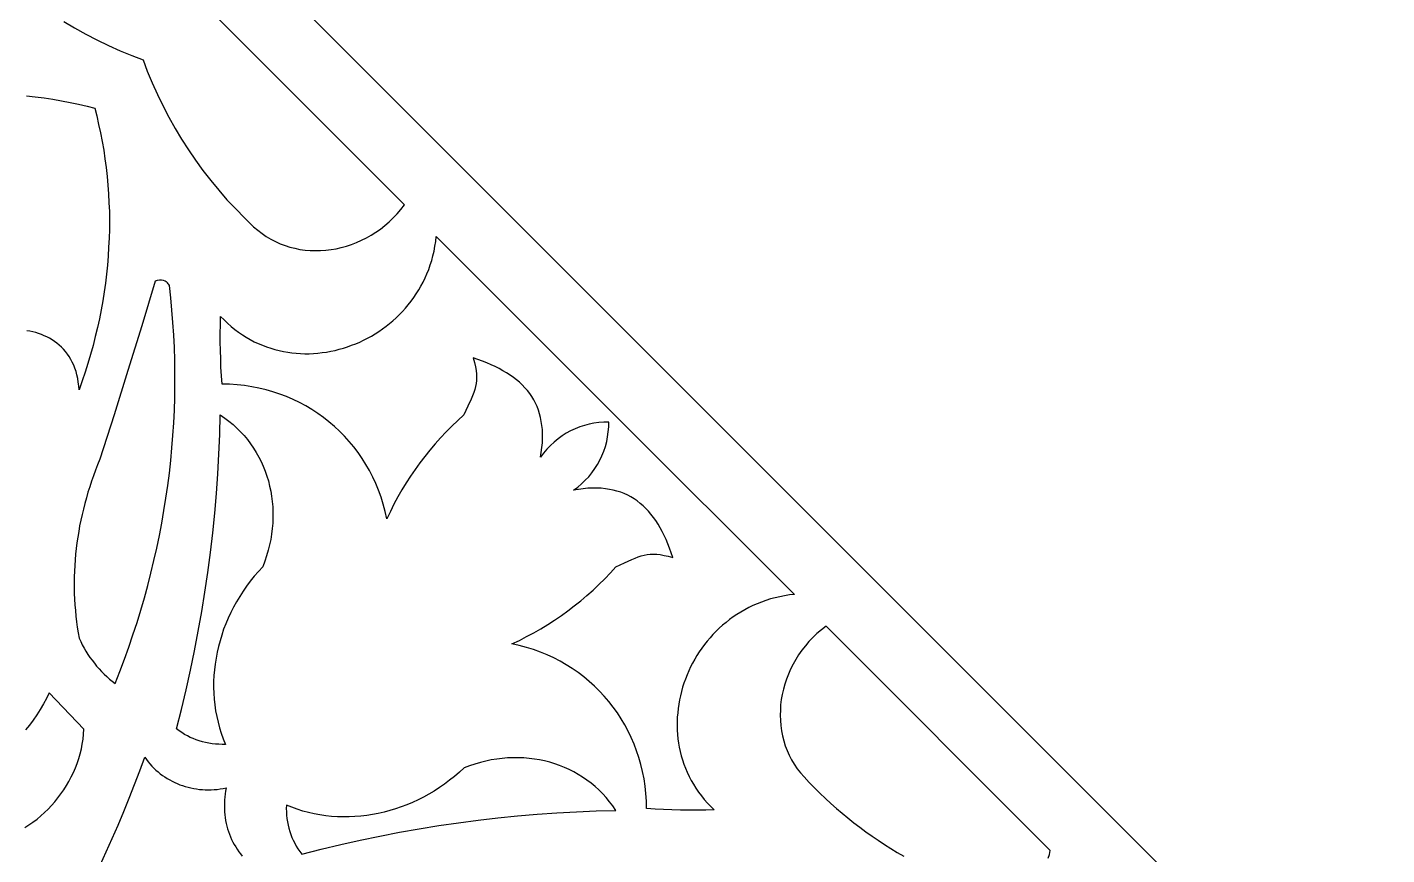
# Model space of a CAD drawing. Extents: x -3069 to -2029, y 258 to 1298.
# Drawn here: x -2813.2 to -2711.5, y 462.9 to 524.8 of the extents above; entities that cross this region are included whole.
import ezdxf

# ---------------------------------------------------------------- set-up
doc = ezdxf.new("R2010")
doc.units = 0
doc.layers.add('LAYER_1', color=18, linetype='CONTINUOUS')
doc.layers.add('LAYER_2', color=174, linetype='CONTINUOUS')

msp = doc.modelspace()

# ---------------------------------------------------------------- linework, layer by layer
at = {"layer": 'LAYER_1'}
for points in [[(-2810.5, 525.26), (-2809.69, 524.77), (-2808.86, 524.31), (-2808.02, 523.87), (-2807.16, 523.46), (-2806.29, 523.06), (-2805.41, 522.7), (-2804.57, 522.38), (-2804.25, 521.53), (-2803.88, 520.65), (-2803.49, 519.78), (-2803.07, 518.92), (-2802.63, 518.08), (-2802.17, 517.25), (-2801.68, 516.44), (-2801.17, 515.65), (-2800.64, 514.87), (-2800.09, 514.1), (-2799.51, 513.36), (-2798.91, 512.63), (-2798.29, 511.91), (-2797.64, 511.22), (-2796.98, 510.55), (-2796.3, 509.89), (-2795.99, 509.63), (-2795.67, 509.38), (-2795.35, 509.16), (-2795.01, 508.96), (-2794.67, 508.78), (-2794.31, 508.62), (-2793.95, 508.49), (-2793.58, 508.37), (-2793.21, 508.28), (-2792.83, 508.2), (-2792.45, 508.15), (-2792.06, 508.12), (-2791.68, 508.11), (-2791.29, 508.11), (-2790.9, 508.14), (-2790.51, 508.19), (-2790.12, 508.25), (-2789.74, 508.34), (-2789.35, 508.45), (-2788.97, 508.57), (-2788.6, 508.72), (-2788.23, 508.88), (-2787.86, 509.06), (-2787.51, 509.27), (-2787.16, 509.49), (-2786.82, 509.72), (-2786.49, 509.98), (-2786.17, 510.26), (-2785.86, 510.55), (-2785.56, 510.86), (-2785.28, 511.19), (-2785.01, 511.53), (-2800.21, 526.74)], [(-2813.28, 519.69), (-2812.63, 519.61), (-2811.97, 519.53), (-2811.32, 519.43), (-2810.68, 519.32), (-2810.03, 519.2), (-2809.39, 519.06), (-2808.75, 518.91), (-2808.18, 518.76), (-2808.03, 518.19), (-2807.89, 517.55), (-2807.75, 516.91), (-2807.63, 516.27), (-2807.51, 515.62), (-2807.42, 514.97), (-2807.33, 514.32), (-2807.26, 513.66), (-2807.2, 513.01), (-2807.15, 512.35), (-2807.12, 511.69), (-2807.09, 511.02), (-2807.09, 510.36), (-2807.09, 509.69), (-2807.11, 509.03), (-2807.14, 508.36), (-2807.18, 507.69), (-2807.23, 507.02), (-2807.3, 506.35), (-2807.38, 505.68), (-2807.48, 505.01), (-2807.58, 504.34), (-2807.7, 503.67), (-2807.83, 503), (-2807.98, 502.34), (-2808.14, 501.67), (-2808.31, 501), (-2808.49, 500.34), (-2808.69, 499.67), (-2808.89, 499.01), (-2809.12, 498.35), (-2809.35, 497.69), (-2809.37, 497.99), (-2809.41, 498.27), (-2809.45, 498.54), (-2809.51, 498.81), (-2809.58, 499.06), (-2809.66, 499.3), (-2809.75, 499.54), (-2809.86, 499.76), (-2809.97, 499.97), (-2810.09, 500.17), (-2810.22, 500.36), (-2810.36, 500.55), (-2810.51, 500.72), (-2810.67, 500.88), (-2810.83, 501.03), (-2811.01, 501.18), (-2811.19, 501.31), (-2811.37, 501.43), (-2811.56, 501.55), (-2811.76, 501.65), (-2811.96, 501.74), (-2812.17, 501.83), (-2812.38, 501.9), (-2812.59, 501.97), (-2812.81, 502.02), (-2813.03, 502.07), (-2813.26, 502.1)], [(-2736.88, 462.64), (-2736.78, 462.93), (-2736.71, 463.23), (-2753.48, 480.01), (-2753.83, 479.74), (-2754.16, 479.45), (-2754.47, 479.16), (-2754.76, 478.85), (-2755.03, 478.53), (-2755.29, 478.2), (-2755.53, 477.86), (-2755.75, 477.51), (-2755.95, 477.15), (-2756.13, 476.79), (-2756.3, 476.42), (-2756.44, 476.04), (-2756.57, 475.66), (-2756.67, 475.28), (-2756.76, 474.89), (-2756.83, 474.51), (-2756.88, 474.12), (-2756.9, 473.73), (-2756.91, 473.34), (-2756.9, 472.95), (-2756.87, 472.57), (-2756.81, 472.18), (-2756.74, 471.81), (-2756.64, 471.43), (-2756.53, 471.06), (-2756.39, 470.7), (-2756.23, 470.35), (-2756.06, 470), (-2755.86, 469.67), (-2755.63, 469.34), (-2755.39, 469.03), (-2755.13, 468.72), (-2754.74, 468.31), (-2754.34, 467.91), (-2753.94, 467.51), (-2753.53, 467.12), (-2753.12, 466.74), (-2752.7, 466.37), (-2752.27, 466.01), (-2751.84, 465.65), (-2751.4, 465.3), (-2750.95, 464.96), (-2750.5, 464.62), (-2750.04, 464.3), (-2749.58, 463.98), (-2749.11, 463.67), (-2748.63, 463.37), (-2748.15, 463.08), (-2747.67, 462.79)], [(-2813.42, 464.93), (-2813.11, 465.13), (-2812.8, 465.35), (-2812.5, 465.57), (-2812.22, 465.81), (-2811.94, 466.06), (-2811.67, 466.32), (-2811.41, 466.59), (-2811.17, 466.87), (-2810.93, 467.16), (-2810.71, 467.45), (-2810.5, 467.76), (-2810.3, 468.07), (-2810.11, 468.39), (-2809.94, 468.72), (-2809.77, 469.06), (-2809.63, 469.4), (-2809.49, 469.74), (-2809.38, 470.1), (-2809.27, 470.45), (-2809.18, 470.82), (-2809.11, 471.18), (-2809.05, 471.55), (-2809.01, 471.92), (-2808.99, 472.3), (-2811.59, 475.02), (-2811.79, 474.6), (-2812.02, 474.18), (-2812.26, 473.77), (-2812.51, 473.37), (-2812.78, 472.98), (-2813.07, 472.6), (-2813.37, 472.24)], [(-2807.78, 462.12), (-2807.32, 463.11), (-2806.87, 464.11), (-2806.43, 465.12), (-2806.01, 466.13), (-2805.6, 467.14), (-2805.2, 468.16), (-2804.81, 469.18), (-2804.44, 470.21), (-2804.32, 470.03), (-2804.18, 469.86), (-2804.05, 469.7), (-2803.9, 469.54), (-2803.75, 469.38), (-2803.6, 469.24), (-2803.44, 469.1), (-2803.28, 468.96), (-2803.11, 468.84), (-2802.93, 468.72), (-2802.76, 468.6), (-2802.57, 468.5), (-2802.39, 468.4), (-2802.2, 468.3), (-2802.01, 468.22), (-2801.81, 468.14), (-2801.61, 468.07), (-2801.41, 468), (-2801.2, 467.95), (-2800.99, 467.9), (-2800.78, 467.86), (-2800.57, 467.82), (-2800.35, 467.79), (-2800.13, 467.77), (-2799.91, 467.76), (-2799.69, 467.76), (-2799.47, 467.76), (-2799.24, 467.77), (-2799.02, 467.79), (-2798.79, 467.82), (-2798.57, 467.86), (-2798.34, 467.9), (-2798.39, 467.67), (-2798.42, 467.45), (-2798.45, 467.22), (-2798.47, 467), (-2798.48, 466.77), (-2798.48, 466.55), (-2798.48, 466.33), (-2798.47, 466.11), (-2798.45, 465.89), (-2798.42, 465.68), (-2798.39, 465.46), (-2798.34, 465.25), (-2798.3, 465.04), (-2798.24, 464.84), (-2798.17, 464.63), (-2798.1, 464.43), (-2798.02, 464.24), (-2797.94, 464.04), (-2797.85, 463.85), (-2797.75, 463.67), (-2797.64, 463.49), (-2797.53, 463.31), (-2797.41, 463.13), (-2797.28, 462.97), (-2797.15, 462.8)]]:
    msp.add_lwpolyline(points, dxfattribs=at)
for points in [[(-2769.25, 495.77), (-2755.85, 482.38), (-2756.22, 482.34), (-2756.59, 482.28), (-2756.95, 482.21), (-2757.3, 482.13), (-2757.64, 482.04), (-2757.98, 481.93), (-2758.31, 481.81), (-2758.64, 481.68), (-2758.95, 481.54), (-2759.26, 481.39), (-2759.56, 481.23), (-2759.86, 481.06), (-2760.15, 480.88), (-2760.43, 480.69), (-2760.7, 480.5), (-2760.96, 480.29), (-2761.22, 480.07), (-2761.47, 479.85), (-2761.7, 479.62), (-2761.94, 479.38), (-2762.16, 479.13), (-2762.37, 478.88), (-2762.58, 478.62), (-2762.77, 478.36), (-2762.96, 478.09), (-2763.14, 477.81), (-2763.3, 477.53), (-2763.46, 477.24), (-2763.61, 476.95), (-2763.75, 476.65), (-2763.88, 476.35), (-2764, 476.05), (-2764.11, 475.74), (-2764.21, 475.43), (-2764.3, 475.12), (-2764.38, 474.8), (-2764.44, 474.49), (-2764.5, 474.17), (-2764.55, 473.85), (-2764.58, 473.52), (-2764.61, 473.2), (-2764.62, 472.88), (-2764.62, 472.55), (-2764.61, 472.23), (-2764.59, 471.91), (-2764.56, 471.58), (-2764.52, 471.26), (-2764.46, 470.94), (-2764.39, 470.62), (-2764.31, 470.31), (-2764.22, 469.99), (-2764.11, 469.68), (-2764, 469.37), (-2763.86, 469.07), (-2763.72, 468.76), (-2763.57, 468.46), (-2763.4, 468.17), (-2763.21, 467.88), (-2763.02, 467.59), (-2762.81, 467.31), (-2762.59, 467.04), (-2762.35, 466.77), (-2762.1, 466.51), (-2761.84, 466.25), (-2762.47, 466.23), (-2763.11, 466.23), (-2763.74, 466.23), (-2764.37, 466.24), (-2765.01, 466.25), (-2765.64, 466.28), (-2766.27, 466.31), (-2766.9, 466.35), (-2766.91, 466.92), (-2766.95, 467.48), (-2767.01, 468.03), (-2767.09, 468.58), (-2767.2, 469.12), (-2767.33, 469.65), (-2767.48, 470.17), (-2767.65, 470.68), (-2767.84, 471.18), (-2768.05, 471.67), (-2768.28, 472.15), (-2768.53, 472.62), (-2768.8, 473.07), (-2769.09, 473.52), (-2769.4, 473.94), (-2769.72, 474.36), (-2770.07, 474.76), (-2770.42, 475.15), (-2770.8, 475.52), (-2771.19, 475.87), (-2771.6, 476.21), (-2772.02, 476.53), (-2772.46, 476.83), (-2772.91, 477.12), (-2773.37, 477.39), (-2773.85, 477.63), (-2774.34, 477.86), (-2774.85, 478.07), (-2775.36, 478.25), (-2775.89, 478.42), (-2776.43, 478.56), (-2776.98, 478.68), (-2776.42, 478.94), (-2775.88, 479.22), (-2775.35, 479.5), (-2774.82, 479.81), (-2774.3, 480.12), (-2773.79, 480.45), (-2773.28, 480.79), (-2772.79, 481.15), (-2772.31, 481.52), (-2771.83, 481.9), (-2771.37, 482.29), (-2770.91, 482.7), (-2770.47, 483.12), (-2770.04, 483.55), (-2769.61, 483.99), (-2769.2, 484.45), (-2768.56, 484.74), (-2768.01, 484.99), (-2767.77, 485.1), (-2767.53, 485.19), (-2767.31, 485.26), (-2767.09, 485.32), (-2766.87, 485.37), (-2766.64, 485.39), (-2766.4, 485.4), (-2766.15, 485.39), (-2765.89, 485.36), (-2765.6, 485.3), (-2765.29, 485.23), (-2764.94, 485.14), (-2765.06, 485.49), (-2765.18, 485.83), (-2765.31, 486.16), (-2765.45, 486.48), (-2765.59, 486.78), (-2765.74, 487.08), (-2765.89, 487.36), (-2766.05, 487.64), (-2766.22, 487.9), (-2766.4, 488.14), (-2766.58, 488.38), (-2766.77, 488.6), (-2766.97, 488.81), (-2767.17, 489.01), (-2767.39, 489.19), (-2767.61, 489.37), (-2767.84, 489.52), (-2768.08, 489.67), (-2768.32, 489.8), (-2768.58, 489.92), (-2768.84, 490.02), (-2769.12, 490.11), (-2769.4, 490.18), (-2769.69, 490.24), (-2769.99, 490.29), (-2770.3, 490.32), (-2770.62, 490.33), (-2770.95, 490.33), (-2771.29, 490.32), (-2771.64, 490.28), (-2772, 490.24), (-2772.37, 490.18), (-2772.06, 490.41), (-2771.77, 490.65), (-2771.49, 490.92), (-2771.23, 491.19), (-2771, 491.48), (-2770.78, 491.79), (-2770.58, 492.1), (-2770.4, 492.43), (-2770.24, 492.76), (-2770.1, 493.11), (-2769.98, 493.46), (-2769.89, 493.81), (-2769.82, 494.18), (-2769.77, 494.54), (-2769.74, 494.91), (-2769.74, 495.28), (-2770.11, 495.28), (-2770.48, 495.25), (-2770.84, 495.2), (-2771.2, 495.13), (-2771.56, 495.03), (-2771.91, 494.91), (-2772.25, 494.78), (-2772.59, 494.62), (-2772.91, 494.44), (-2773.23, 494.24), (-2773.53, 494.02), (-2773.82, 493.78), (-2774.1, 493.52), (-2774.36, 493.25), (-2774.61, 492.95), (-2774.84, 492.64), (-2774.78, 493.01), (-2774.73, 493.37), (-2774.7, 493.72), (-2774.69, 494.06), (-2774.69, 494.39), (-2774.7, 494.71), (-2774.73, 495.02), (-2774.78, 495.33), (-2774.84, 495.62), (-2774.91, 495.9), (-2775, 496.17), (-2775.1, 496.44), (-2775.22, 496.69), (-2775.35, 496.94), (-2775.49, 497.18), (-2775.65, 497.41), (-2775.82, 497.63), (-2776.01, 497.84), (-2776.2, 498.05), (-2776.41, 498.25), (-2776.64, 498.44), (-2776.87, 498.62), (-2777.12, 498.79), (-2777.38, 498.96), (-2777.65, 499.12), (-2777.94, 499.28), (-2778.23, 499.43), (-2778.54, 499.57), (-2778.86, 499.7), (-2779.19, 499.83), (-2779.53, 499.95), (-2779.88, 500.07), (-2779.78, 499.73), (-2779.71, 499.41), (-2779.66, 499.13), (-2779.63, 498.86), (-2779.62, 498.61), (-2779.62, 498.38), (-2779.65, 498.15), (-2779.69, 497.93), (-2779.75, 497.71), (-2779.83, 497.48), (-2779.92, 497.25), (-2780.03, 497), (-2780.27, 496.46), (-2780.57, 495.81), (-2781.02, 495.4), (-2781.47, 494.98), (-2781.9, 494.55), (-2782.31, 494.1), (-2782.72, 493.65), (-2783.12, 493.18), (-2783.5, 492.71), (-2783.87, 492.22), (-2784.22, 491.73), (-2784.56, 491.23), (-2784.89, 490.72), (-2785.21, 490.2), (-2785.51, 489.67), (-2785.8, 489.13), (-2786.07, 488.59), (-2786.33, 488.04), (-2786.45, 488.59), (-2786.6, 489.13), (-2786.76, 489.65), (-2786.95, 490.17), (-2787.16, 490.67), (-2787.38, 491.16), (-2787.63, 491.64), (-2787.9, 492.11), (-2788.18, 492.56), (-2788.48, 493), (-2788.81, 493.42), (-2789.14, 493.82), (-2789.5, 494.22), (-2789.87, 494.59), (-2790.25, 494.95), (-2790.66, 495.29), (-2791.07, 495.62), (-2791.5, 495.92), (-2791.94, 496.21), (-2792.4, 496.48), (-2792.87, 496.74), (-2793.35, 496.97), (-2793.84, 497.18), (-2794.34, 497.37), (-2794.85, 497.54), (-2795.37, 497.69), (-2795.9, 497.82), (-2796.44, 497.92), (-2796.98, 498.01), (-2797.54, 498.06), (-2798.1, 498.1), (-2798.66, 498.11), (-2798.7, 498.74), (-2798.74, 499.38), (-2798.76, 500.01), (-2798.78, 500.64), (-2798.79, 501.28), (-2798.79, 501.91), (-2798.78, 502.55), (-2798.77, 503.18), (-2798.51, 502.92), (-2798.25, 502.67), (-2797.98, 502.43), (-2797.7, 502.21), (-2797.42, 502), (-2797.14, 501.8), (-2796.85, 501.62), (-2796.55, 501.45), (-2796.25, 501.29), (-2795.95, 501.15), (-2795.64, 501.02), (-2795.34, 500.9), (-2795.02, 500.8), (-2794.71, 500.7), (-2794.39, 500.62), (-2794.07, 500.56), (-2793.75, 500.5), (-2793.43, 500.45), (-2793.11, 500.42), (-2792.79, 500.4), (-2792.46, 500.39), (-2792.14, 500.39), (-2791.81, 500.41), (-2791.49, 500.43), (-2791.17, 500.47), (-2790.85, 500.51), (-2790.53, 500.57), (-2790.21, 500.64), (-2789.9, 500.72), (-2789.58, 500.81), (-2789.27, 500.91), (-2788.97, 501.02), (-2788.66, 501.14), (-2788.36, 501.26), (-2788.07, 501.4), (-2787.78, 501.55), (-2787.49, 501.71), (-2787.21, 501.88), (-2786.93, 502.06), (-2786.66, 502.24), (-2786.39, 502.44), (-2786.13, 502.64), (-2785.88, 502.86), (-2785.64, 503.08), (-2785.4, 503.31), (-2785.17, 503.55), (-2784.94, 503.8), (-2784.73, 504.05), (-2784.52, 504.32), (-2784.32, 504.59), (-2784.13, 504.87), (-2783.95, 505.16), (-2783.78, 505.45), (-2783.62, 505.75), (-2783.47, 506.06), (-2783.33, 506.38), (-2783.2, 506.7), (-2783.09, 507.04), (-2782.98, 507.37), (-2782.89, 507.72), (-2782.8, 508.07), (-2782.74, 508.43), (-2782.68, 508.79), (-2782.64, 509.16)], [(-2809.35, 479.1), (-2809.23, 478.85), (-2809.11, 478.6), (-2808.98, 478.36), (-2808.84, 478.13), (-2808.69, 477.89), (-2808.54, 477.67), (-2808.38, 477.45), (-2808.21, 477.23), (-2808.04, 477.02), (-2807.86, 476.81), (-2807.67, 476.61), (-2807.48, 476.42), (-2807.28, 476.23), (-2807.08, 476.05), (-2806.87, 475.88), (-2806.65, 475.71), (-2806.3, 476.62), (-2805.95, 477.53), (-2805.63, 478.44), (-2805.32, 479.36), (-2805.02, 480.28), (-2804.74, 481.2), (-2804.47, 482.12), (-2804.22, 483.05), (-2803.98, 483.98), (-2803.75, 484.91), (-2803.54, 485.84), (-2803.35, 486.78), (-2803.17, 487.71), (-2803.01, 488.65), (-2802.86, 489.59), (-2802.72, 490.53), (-2802.6, 491.46), (-2802.5, 492.4), (-2802.41, 493.34), (-2802.33, 494.28), (-2802.27, 495.22), (-2802.22, 496.16), (-2802.19, 497.1), (-2802.18, 498.04), (-2802.18, 498.98), (-2802.19, 499.91), (-2802.22, 500.85), (-2802.27, 501.78), (-2802.33, 502.72), (-2802.41, 503.65), (-2802.5, 504.57), (-2802.6, 505.5), (-2802.64, 505.57), (-2802.68, 505.63), (-2802.73, 505.69), (-2802.79, 505.74), (-2802.85, 505.78), (-2802.91, 505.82), (-2803.05, 505.87), (-2803.2, 505.9), (-2803.35, 505.9), (-2803.51, 505.87), (-2803.59, 505.84), (-2803.66, 505.81), (-2804.67, 502.47), (-2805.7, 499.14), (-2806.74, 495.81), (-2807.8, 492.49), (-2807.97, 492.08), (-2808.13, 491.67), (-2808.28, 491.26), (-2808.42, 490.85), (-2808.56, 490.43), (-2808.69, 490.02), (-2808.81, 489.6), (-2808.93, 489.19), (-2809.03, 488.77), (-2809.13, 488.35), (-2809.22, 487.93), (-2809.31, 487.51), (-2809.38, 487.08), (-2809.45, 486.66), (-2809.51, 486.24), (-2809.57, 485.82), (-2809.61, 485.39), (-2809.65, 484.97), (-2809.68, 484.55), (-2809.7, 484.12), (-2809.71, 483.7), (-2809.72, 483.28), (-2809.72, 482.86), (-2809.71, 482.44), (-2809.69, 482.02), (-2809.67, 481.6), (-2809.63, 481.18), (-2809.59, 480.76), (-2809.54, 480.34), (-2809.49, 479.93), (-2809.42, 479.51)], [(-2798.79, 495.81), (-2798.46, 495.58), (-2798.14, 495.34), (-2797.84, 495.09), (-2797.55, 494.82), (-2797.27, 494.54), (-2797.01, 494.26), (-2796.76, 493.96), (-2796.53, 493.65), (-2796.31, 493.33), (-2796.1, 493), (-2795.91, 492.66), (-2795.74, 492.32), (-2795.58, 491.97), (-2795.44, 491.61), (-2795.31, 491.24), (-2795.19, 490.87), (-2795.1, 490.49), (-2795.02, 490.1), (-2794.95, 489.72), (-2794.9, 489.32), (-2794.87, 488.93), (-2794.85, 488.53), (-2794.85, 488.12), (-2794.87, 487.72), (-2794.9, 487.31), (-2794.95, 486.9), (-2795.02, 486.49), (-2795.1, 486.09), (-2795.21, 485.68), (-2795.33, 485.27), (-2795.46, 484.86), (-2795.62, 484.45), (-2795.94, 484.1), (-2796.25, 483.74), (-2796.55, 483.38), (-2796.83, 483), (-2797.09, 482.62), (-2797.34, 482.23), (-2797.58, 481.83), (-2797.8, 481.43), (-2798.01, 481.02), (-2798.2, 480.61), (-2798.38, 480.19), (-2798.54, 479.77), (-2798.68, 479.34), (-2798.81, 478.91), (-2798.93, 478.48), (-2799.03, 478.05), (-2799.11, 477.61), (-2799.18, 477.17), (-2799.23, 476.73), (-2799.27, 476.3), (-2799.29, 475.86), (-2799.29, 475.42), (-2799.28, 474.98), (-2799.25, 474.55), (-2799.2, 474.11), (-2799.14, 473.68), (-2799.06, 473.25), (-2798.96, 472.83), (-2798.85, 472.4), (-2798.72, 471.99), (-2798.57, 471.57), (-2798.4, 471.16), (-2798.66, 471.16), (-2798.91, 471.17), (-2799.16, 471.18), (-2799.41, 471.21), (-2799.65, 471.25), (-2799.89, 471.29), (-2800.13, 471.35), (-2800.36, 471.42), (-2800.59, 471.5), (-2800.82, 471.59), (-2801.04, 471.68), (-2801.25, 471.79), (-2801.47, 471.91), (-2801.67, 472.04), (-2801.87, 472.17), (-2802.06, 472.32), (-2801.69, 473.78), (-2801.35, 475.24), (-2801.02, 476.7), (-2800.72, 478.16), (-2800.44, 479.63), (-2800.18, 481.09), (-2799.94, 482.56), (-2799.72, 484.03), (-2799.53, 485.51), (-2799.36, 486.98), (-2799.21, 488.45), (-2799.08, 489.92), (-2798.98, 491.4), (-2798.89, 492.87), (-2798.83, 494.34)], [(-2769.2, 466.22), (-2769.43, 466.56), (-2769.67, 466.87), (-2769.93, 467.18), (-2770.19, 467.47), (-2770.47, 467.75), (-2770.76, 468.01), (-2771.06, 468.26), (-2771.37, 468.49), (-2771.69, 468.71), (-2772.02, 468.91), (-2772.35, 469.1), (-2772.7, 469.28), (-2773.05, 469.44), (-2773.41, 469.58), (-2773.78, 469.71), (-2774.15, 469.82), (-2774.53, 469.92), (-2774.91, 470), (-2775.3, 470.06), (-2775.69, 470.11), (-2776.09, 470.15), (-2776.49, 470.16), (-2776.89, 470.16), (-2777.3, 470.15), (-2777.7, 470.11), (-2778.11, 470.06), (-2778.52, 470), (-2778.93, 469.91), (-2779.34, 469.81), (-2779.75, 469.69), (-2780.16, 469.55), (-2780.56, 469.4), (-2780.91, 469.07), (-2781.27, 468.76), (-2781.64, 468.47), (-2782.02, 468.19), (-2782.4, 467.92), (-2782.79, 467.67), (-2783.19, 467.43), (-2783.59, 467.21), (-2784, 467.01), (-2784.41, 466.81), (-2784.83, 466.64), (-2785.25, 466.48), (-2785.68, 466.33), (-2786.1, 466.2), (-2786.54, 466.09), (-2786.97, 465.99), (-2787.41, 465.9), (-2787.84, 465.84), (-2788.28, 465.79), (-2788.72, 465.75), (-2789.16, 465.73), (-2789.6, 465.73), (-2790.03, 465.74), (-2790.47, 465.77), (-2790.9, 465.82), (-2791.34, 465.88), (-2791.76, 465.96), (-2792.19, 466.06), (-2792.61, 466.17), (-2793.03, 466.3), (-2793.44, 466.45), (-2793.85, 466.61), (-2793.86, 466.36), (-2793.85, 466.11), (-2793.83, 465.86), (-2793.81, 465.61), (-2793.77, 465.37), (-2793.72, 465.12), (-2793.66, 464.89), (-2793.6, 464.65), (-2793.52, 464.42), (-2793.43, 464.2), (-2793.33, 463.98), (-2793.22, 463.76), (-2793.11, 463.55), (-2792.98, 463.35), (-2792.84, 463.15), (-2792.7, 462.95), (-2791.24, 463.32), (-2789.78, 463.67), (-2788.32, 463.99), (-2786.85, 464.3), (-2785.39, 464.58), (-2783.92, 464.84), (-2782.45, 465.08), (-2780.98, 465.29), (-2779.51, 465.48), (-2778.04, 465.66), (-2776.57, 465.81), (-2775.09, 465.93), (-2773.62, 466.04), (-2772.15, 466.12), (-2770.68, 466.18)]]:
    msp.add_lwpolyline(points, close=True, dxfattribs=at)
at = {"layer": 'LAYER_2'}
msp.add_lwpolyline([(-2404.22, 427.75), (-2199.19, 632.78), (-2199.19, 922.73), (-2404.22, 1127.75), (-2694.17, 1127.75), (-2899.19, 922.73), (-2899.19, 632.78), (-2694.17, 427.75)], close=True, dxfattribs=at)

doc.saveas('drawing.dxf')
